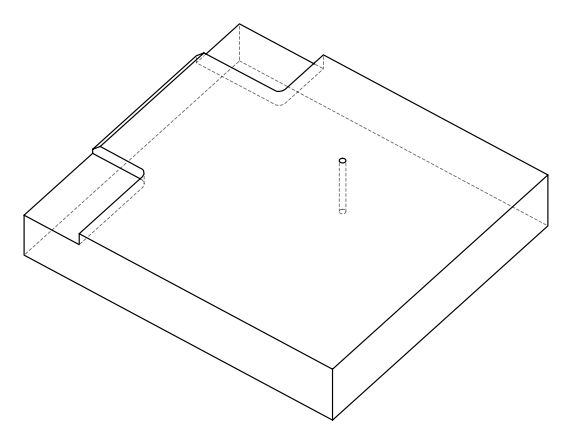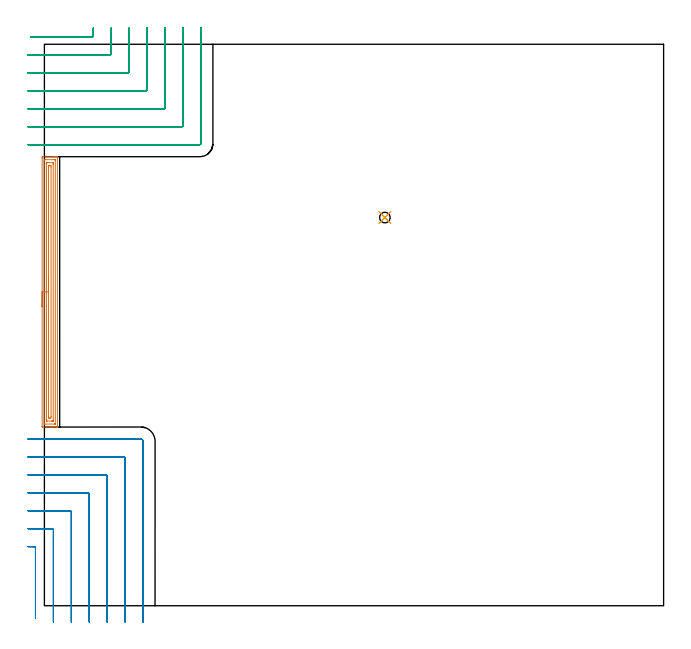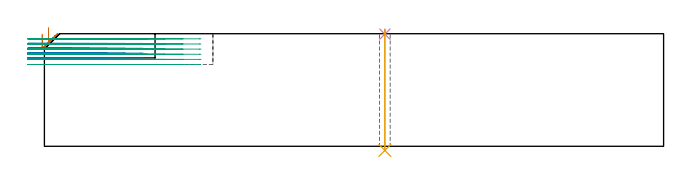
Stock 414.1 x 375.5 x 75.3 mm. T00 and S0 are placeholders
(PLAN: 5 operations, 3 tool changes, 27.4 min)
(1 AREA_MILL | FG_CHAMFER_SURFACE | UGT0205_001 | 6.01 min | 10026 mm3)
(2 MILL_CORNER_NOTCH_RECTANGULAR | CORNER_NOTCH_RECTANGULAR | UGT0201_010 | Follow Part, ap 4, ae 75% | 9.76 min | 142643 mm3)
(3 MILL_CORNER_NOTCH_RECTANGULAR_1 | CORNER_NOTCH_RECTANGULAR_1 | UGT0201_010 | Follow Part, ap 4, ae 75% | 11.26 min | 173960 mm3)
(4 SPOT_DRILL | STEP1HOLE | NXT0321_9005460120000 | 0.03 min | 10 mm3)
(5 DRILL_THROUGH_HOLE_INTO_CENTER | STEP1HOLE | NXT0301_042 | 0.32 min | 2954 mm3)
(TOOL UGT0205_001 | Chamfer Mill 20 x 3 x 45 deg. | D20 FL50 Z2)
(TOOL UGT0201_010 | End Mill 16 mm | D16 FL22 Z2)
(TOOL NXT0321_9005460120000 | NC Spot Drill, 142deg, 12mm, Carbide, Uncoated | D12 PA142 FL30 Z2)
(TOOL NXT0301_042 | Carbide Drill 7.1mm [860.1-0710-057A1-MM 2214] | D7.1 PA140 FL85 Z2)
(OP 1 AREA_MILL)
G17 G21 G94 G90
T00 M6
G54
G17 G0 G90 X-1.5 Y199.9 S1061 M3
G43 Z85.3 H0
Z75.1
G94 G1 Y199.938 Z74.228 F250.
Y200.052 Z73.363
Y200.241 Z72.512
Y200.503 Z71.68
Y200.837 Z70.874
Y201.24 Z70.1
Y201.708 Z69.364
Y202.24 Z68.672
Y202.829 Z68.029
Y203.472 Z67.44
Y204.164 Z66.908
Y204.9 Z66.44
Y205.674 Z66.037
Y206.48 Z65.703
Y207.312 Z65.441
Y208.164 Z65.252
Y209.028 Z65.138
Y209.9 Z65.1
Y299.417
X-1.498 Y299.682 Z65.102
X-1.492 Y300.293 Z65.106
X-1.486 Y300.296 Z65.112
X-0.871 Y300.3 Z65.727
X5.388 Z71.983
X6.834 Z73.43
X7.177 Z73.772
X7.862 Z74.462
X8.218 Z74.817
X8.633 Y300.293 Z75.224
X8.697 Y300.29 Z75.288
X8.7 Y300.128 Z75.3
Y119.671
X8.697 Y119.51 Z75.288
X8.633 Y119.506 Z75.224
X8.217 Y119.5 Z74.817
X7.863 Z74.462
X7.177 Z73.772
X5.939 Z72.536
X5.388 Z71.983
X4.77 Z71.365
X-1.147 Z65.451
X-1.492 Y119.51 Z65.106
X-1.499 Y119.853 Z65.099
Y119.863
X-1.5 Y209.9 Z65.1
X-0.086 Z66.514
X-0.085 Y297.895 Z66.515
Y298.003
X-0.081 Y298.113 Z66.519
X-0.071 Y298.29 Z66.529
X0.023 Y298.293 Z66.623
X0.513 Y298.299 Z67.113
X6.772 Y298.3 Z73.372
X7.177 Y298.298 Z73.777
X7.234 Y298.295 Z73.834
X7.267 Y298.29 Z73.867
X7.279 Y298.279 Z73.879
X7.281 Y298.222 Z73.881
X7.285 Y298.004 Z73.885
X7.286 Y297.895 Z73.886
X7.285 Y121.905 Z73.885
X7.284 Y121.797 Z73.884
X7.28 Y121.687 Z73.88
X7.271 Y121.51 Z73.871
X7.177 Y121.507 Z73.777
X6.687 Y121.501 Z73.287
X0.428 Y121.5 Z67.028
X0.023 Y121.502 Z66.623
X-0.034 Y121.505 Z66.566
X-0.068 Y121.51 Z66.532
X-0.079 Y121.521 Z66.521
X-0.081 Y121.578 Z66.519
X-0.085 Y121.796 Z66.515
X-0.086 Y121.905 Z66.514
Y209.9
X1.328 Z67.928
X1.329 Y295.698 Z67.929
X1.33 Y296.109 Z67.93
X1.333 Y296.229 Z67.933
X1.335 Y296.28 Z67.935
X1.429 Y296.29 Z68.029
X1.622 Y296.298 Z68.222
X1.812 Y296.3 Z68.412
X2.514 Z69.114
X5.388 Z71.988
X5.58 Y296.299 Z72.18
X5.708 Y296.298 Z72.308
X5.809 Y296.293 Z72.409
X5.865 Y296.288 Z72.465
X5.867 Y296.268 Z72.467
X5.869 Y296.109 Z72.469
X5.871 Y295.626 Z72.471
Y295.215
Y124.102
X5.87 Y123.691 Z72.47
X5.867 Y123.571 Z72.467
X5.865 Y123.52 Z72.465
X5.771 Y123.51 Z72.371
X5.578 Y123.502 Z72.178
X5.388 Y123.501 Z71.988
X4.686 Y123.5 Z71.286
X1.812 Z68.412
X1.62 Z68.22
X1.492 Y123.502 Z68.092
X1.39 Y123.507 Z67.99
X1.335 Y123.512 Z67.935
X1.333 Y123.532 Z67.933
X1.331 Y123.691 Z67.931
X1.329 Y124.174 Z67.929
X1.328 Y124.585 Z67.928
Y209.9
X2.743 Z69.343
Y293.429
X2.75 Y294.278 Z69.35
X3.6 Y294.3 Z70.2
X3.622 Z70.222
X4.45 Y294.276 Z71.05
X4.457 Y293.465 Z71.057
Y126.372
X4.45 Y125.522 Z71.05
X3.6 Y125.5 Z70.2
X3.578 Z70.178
X2.75 Y125.524 Z69.35
X2.743 Y126.335 Z69.343
Y209.9
Y210.772 Z69.381
Y211.636 Z69.495
Y212.488 Z69.683
Y213.32 Z69.946
Y214.126 Z70.28
Y214.9 Z70.682
Y215.636 Z71.151
Y216.328 Z71.682
Y216.971 Z72.272
Y217.56 Z72.915
Y218.092 Z73.607
Y218.56 Z74.343
Y218.963 Z75.116
Y219.297 Z75.922
Y219.559 Z76.754
Y219.748 Z77.606
Y219.862 Z78.471
Y219.9 Z79.343
G0 Z85.3
M5
M2
(OP 2 MILL_CORNER_NOTCH_RECTANGULAR)
G17 G21 G94 G90
T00 M6
G54
G17 G0 G90 X-6. Y-8.292 S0 M3
G43 Z85.3 H0
Z72.06
G94 G1 Y-5.292 F250.
Y38.706 F500.
G3 X-6.794 Y39.5 R0.8
G1 X-8.
X-11. F250.
G0 Z85.3
X6. Y-11.
Z72.06
G1 Y-8.
Y50.706 F500.
G3 X5.206 Y51.5 R0.8
G1 X-6.794
X-8.
X-11. F250.
G0 Z85.3
X18. Y-11.
Z72.06
G1 Y-8.
Y62.705 F500.
G3 X17.205 Y63.5 R0.8
G1 X5.206
X-8.
X-11. F250.
G0 Z85.3
X30. Y-11.
Z72.06
G1 Y-8.
Y74.705 F500.
G3 X29.205 Y75.5 R0.8
G1 X17.205
X-8.
X-11. Y75.501 F250.
G0 Z85.3
X42. Y-11.
Z72.06
G1 Y-8.
Y86.705 F500.
G3 X41.205 Y87.5 R0.8
G1 X29.205
X-8.
X-11. Y87.501 F250.
G0 Z85.3
X54. Y-11.
Z72.06
G1 Y-8.
Y98.704 F500.
G3 X53.204 Y99.5 R0.8
G1 X41.205
X-8.
X-11. Y99.502 F250.
G0 Z85.3
X66. Y-11.
Z72.06
G1 Y-8.
Y110. F500.
G3 X64.5 Y111.5 R1.5
G1 X-7.993
X-10.993 F250.
G0 Z85.3
X-6. Y-8.292
Z68.82
G1 Y-5.292
Y38.706 F500.
G3 X-6.794 Y39.5 R0.8
G1 X-8.
X-11. F250.
G0 Z85.3
X6. Y-11.
Z68.82
G1 Y-8.
Y50.706 F500.
G3 X5.206 Y51.5 R0.8
G1 X-8.
X-11. F250.
G0 Z85.3
X18. Y-11.
Z68.82
G1 Y-8.
Y62.705 F500.
G3 X17.205 Y63.5 R0.8
G1 X-8.
X-11. F250.
G0 Z85.3
X30. Y-11.
Z68.82
G1 Y-8.
Y74.705 F500.
G3 X29.205 Y75.5 R0.8
G1 X-8.
X-11. F250.
G0 Z85.3
X42. Y-11.
Z68.82
G1 Y-8.
Y86.705 F500.
G3 X41.205 Y87.5 R0.8
G1 X-8.
X-11. F250.
G0 Z85.3
X54. Y-11.
Z68.82
G1 Y-8.
Y98.704 F500.
G3 X53.204 Y99.5 R0.8
G1 X-8.
X-11. F250.
G0 Z85.3
X66. Y-11.
Z68.82
G1 Y-8.
Y110. F500.
G3 X64.5 Y111.5 R1.5
G1 X-8.
X-11. F250.
G0 Z85.3
X-6. Y-8.292
Z65.58
G1 Y-5.292
Y38.706 F500.
G3 X-6.794 Y39.5 R0.8
G1 X-8.
X-11. F250.
G0 Z85.3
X6. Y-11.
Z65.58
G1 Y-8.
Y50.706 F500.
G3 X5.206 Y51.5 R0.8
G1 X-8.
X-11. F250.
G0 Z85.3
X18. Y-11.
Z65.58
G1 Y-8.
Y62.705 F500.
G3 X17.205 Y63.5 R0.8
G1 X-8.
X-11. F250.
G0 Z85.3
X30. Y-11.
Z65.58
G1 Y-8.
Y74.705 F500.
G3 X29.205 Y75.5 R0.8
G1 X-8.
X-11. F250.
G0 Z85.3
X42. Y-11.
Z65.58
G1 Y-8.
Y86.705 F500.
G3 X41.205 Y87.5 R0.8
G1 X-8.
X-11. F250.
G0 Z85.3
X54. Y-11.
Z65.58
G1 Y-8.
Y98.704 F500.
G3 X53.204 Y99.5 R0.8
G1 X-8.
X-11. F250.
G0 Z85.3
X66. Y-11.
Z65.58
G1 Y-8.
Y110. F500.
G3 X64.5 Y111.5 R1.5
G1 X-8.
X-11. F250.
G0 Z85.3
X-6. Y-8.292
Z62.34
G1 Y-5.292
Y38.706 F500.
G3 X-6.794 Y39.5 R0.8
G1 X-8.
X-11. F250.
G0 Z85.3
X6. Y-11.
Z62.34
G1 Y-8.
Y50.706 F500.
G3 X5.206 Y51.5 R0.8
G1 X-8.
X-11. F250.
G0 Z85.3
X18. Y-11.
Z62.34
G1 Y-8.
Y62.705 F500.
G3 X17.205 Y63.5 R0.8
G1 X-8.
X-11. F250.
G0 Z85.3
X30. Y-11.
Z62.34
G1 Y-8.
Y74.705 F500.
G3 X29.205 Y75.5 R0.8
G1 X-8.
X-11. F250.
G0 Z85.3
X42. Y-11.
Z62.34
G1 Y-8.
Y86.705 F500.
G3 X41.205 Y87.5 R0.8
G1 X-8.
X-11. F250.
G0 Z85.3
X54. Y-11.
Z62.34
G1 Y-8.
Y98.704 F500.
G3 X53.204 Y99.5 R0.8
G1 X-8.
X-11. F250.
G0 Z85.3
X66. Y-11.
Z62.34
G1 Y-8.
Y110. F500.
G3 X64.5 Y111.5 R1.5
G1 X-8.
X-11. F250.
G0 Z85.3
X-6. Y-8.292
Z59.1
G1 Y-5.292
Y38.706 F500.
G3 X-6.794 Y39.5 R0.8
G1 X-8.
X-11. F250.
G0 Z85.3
X6. Y-11.
Z59.1
G1 Y-8.
Y50.706 F500.
G3 X5.206 Y51.5 R0.8
G1 X-8.
X-11. F250.
G0 Z85.3
X18. Y-11.
Z59.1
G1 Y-8.
Y62.705 F500.
G3 X17.205 Y63.5 R0.8
G1 X-8.
X-11. F250.
G0 Z85.3
X30. Y-11.
Z59.1
G1 Y-8.
Y74.705 F500.
G3 X29.205 Y75.5 R0.8
G1 X-8.
X-11. F250.
G0 Z85.3
X42. Y-11.
Z59.1
G1 Y-8.
Y86.705 F500.
G3 X41.205 Y87.5 R0.8
G1 X-8.
X-11. F250.
G0 Z85.3
X54. Y-11.
Z59.1
G1 Y-8.
Y98.704 F500.
G3 X53.204 Y99.5 R0.8
G1 X-8.
X-11. F250.
G0 Z85.3
X66. Y-11.
Z59.1
G1 Y-8.
Y110. F500.
G3 X64.5 Y111.5 R1.5
G1 X-8.
X-11. F250.
G0 Z85.3
M5
M2
(OP 3 MILL_CORNER_NOTCH_RECTANGULAR_1)
G17 G21 G94 G90
T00 M6
G54
G17 G0 G90 X-9.4 Y380.3 S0 M3
G43 Z85.3 H0
Z71.867
G94 G1 X-6.4 F250.
X31.906 F500.
G3 X32.7 Y381.094 R0.8
G1 Y383.5
Y386.5 F250.
G0 Z85.3
X-11. Y368.3
Z71.867
G1 X-8.
X43.906 F500.
G3 X44.7 Y369.094 R0.8
G1 Y383.5
Y386.5 F250.
G0 Z85.3
X-11. Y356.3
Z71.867
G1 X-8.
X55.905 F500.
G3 X56.7 Y357.095 R0.8
G1 Y383.5
Y386.5 F250.
G0 Z85.3
X-11. Y344.3
Z71.867
G1 X-8.
X67.905 F500.
G3 X68.7 Y345.095 R0.8
G1 Y383.5
Y386.5 F250.
G0 Z85.3
X-11. Y332.3
Z71.867
G1 X-8.
X79.905 F500.
G3 X80.7 Y333.095 R0.8
G1 Y383.5
Y386.5 F250.
G0 Z85.3
X-11. Y320.3
Z71.867
G1 X-8.
X91.904 F500.
G3 X92.7 Y321.096 R0.8
G1 Y383.5
Y386.5 F250.
G0 Z85.3
X-10.999 Y308.3
Z71.867
G1 X-7.999
X103.904 F500.
G3 X104.7 Y309.096 R0.8
G1 Y383.5
Y386.5 F250.
G0 Z85.3
X-9.4 Y380.3
Z68.433
G1 X-6.4
X31.906 F500.
G3 X32.7 Y381.094 R0.8
G1 Y383.5
Y386.5 F250.
G0 Z85.3
X-11. Y368.3
Z68.433
G1 X-8.
X43.906 F500.
G3 X44.7 Y369.094 R0.8
G1 Y383.5
Y386.5 F250.
G0 Z85.3
X-11. Y356.3
Z68.433
G1 X-8.
X55.905 F500.
G3 X56.7 Y357.095 R0.8
G1 Y383.5
Y386.5 F250.
G0 Z85.3
X-11. Y344.3
Z68.433
G1 X-8.
X67.905 F500.
G3 X68.7 Y345.095 R0.8
G1 Y383.5
Y386.5 F250.
G0 Z85.3
X-11. Y332.3
Z68.433
G1 X-8.
X79.905 F500.
G3 X80.7 Y333.095 R0.8
G1 Y383.5
Y386.5 F250.
G0 Z85.3
X-11. Y320.3
Z68.433
G1 X-8.
X91.904 F500.
G3 X92.7 Y321.096 R0.8
G1 Y383.5
Y386.5 F250.
G0 Z85.3
X-11. Y308.3
Z68.433
G1 X-8.
X103.904 F500.
G3 X104.7 Y309.096 R0.8
G1 Y383.5
Y386.5 F250.
G0 Z85.3
X-9.4 Y380.3
Z65.
G1 X-6.4
X31.906 F500.
G3 X32.7 Y381.094 R0.8
G1 Y383.5
Y386.5 F250.
G0 Z85.3
X-11. Y368.3
Z65.
G1 X-8.
X43.906 F500.
G3 X44.7 Y369.094 R0.8
G1 Y383.5
Y386.5 F250.
G0 Z85.3
X-11. Y356.3
Z65.
G1 X-8.
X55.905 F500.
G3 X56.7 Y357.095 R0.8
G1 Y383.5
Y386.5 F250.
G0 Z85.3
X-11. Y344.3
Z65.
G1 X-8.
X67.905 F500.
G3 X68.7 Y345.095 R0.8
G1 Y383.5
Y386.5 F250.
G0 Z85.3
X-11. Y332.3
Z65.
G1 X-8.
X79.905 F500.
G3 X80.7 Y333.095 R0.8
G1 Y383.5
Y386.5 F250.
G0 Z85.3
X-11. Y320.3
Z65.
G1 X-8.
X91.904 F500.
G3 X92.7 Y321.096 R0.8
G1 Y383.5
Y386.5 F250.
G0 Z85.3
X-11. Y308.3
Z65.
G1 X-8.
X103.904 F500.
G3 X104.7 Y309.096 R0.8
G1 Y383.5
Y386.5 F250.
G0 Z85.3
X-9.4 Y380.3
Z61.567
G1 X-6.4
X31.906 F500.
G3 X32.7 Y381.094 R0.8
G1 Y383.5
Y386.5 F250.
G0 Z85.3
X-11. Y368.3
Z61.567
G1 X-8.
X43.906 F500.
G3 X44.7 Y369.094 R0.8
G1 Y383.5
Y386.5 F250.
G0 Z85.3
X-11. Y356.3
Z61.567
G1 X-8.
X55.905 F500.
G3 X56.7 Y357.095 R0.8
G1 Y383.5
Y386.5 F250.
G0 Z85.3
X-11. Y344.3
Z61.567
G1 X-8.
X67.905 F500.
G3 X68.7 Y345.095 R0.8
G1 Y383.5
Y386.5 F250.
G0 Z85.3
X-11. Y332.3
Z61.567
G1 X-8.
X79.905 F500.
G3 X80.7 Y333.095 R0.8
G1 Y383.5
Y386.5 F250.
G0 Z85.3
X-11. Y320.3
Z61.567
G1 X-8.
X91.904 F500.
G3 X92.7 Y321.096 R0.8
G1 Y383.5
Y386.5 F250.
G0 Z85.3
X-11. Y308.3
Z61.567
G1 X-8.
X103.904 F500.
G3 X104.7 Y309.096 R0.8
G1 Y383.5
Y386.5 F250.
G0 Z85.3
X-9.4 Y380.3
Z58.133
G1 X-6.4
X31.906 F500.
G3 X32.7 Y381.094 R0.8
G1 Y383.5
Y386.5 F250.
G0 Z85.3
X-11. Y368.3
Z58.133
G1 X-8.
X43.906 F500.
G3 X44.7 Y369.094 R0.8
G1 Y383.5
Y386.5 F250.
G0 Z85.3
X-11. Y356.3
Z58.133
G1 X-8.
X55.905 F500.
G3 X56.7 Y357.095 R0.8
G1 Y383.5
Y386.5 F250.
G0 Z85.3
X-11. Y344.3
Z58.133
G1 X-8.
X67.905 F500.
G3 X68.7 Y345.095 R0.8
G1 Y383.5
Y386.5 F250.
G0 Z85.3
X-11. Y332.3
Z58.133
G1 X-8.
X79.905 F500.
G3 X80.7 Y333.095 R0.8
G1 Y383.5
Y386.5 F250.
G0 Z85.3
X-11. Y320.3
Z58.133
G1 X-8.
X91.904 F500.
G3 X92.7 Y321.096 R0.8
G1 Y383.5
Y386.5 F250.
G0 Z85.3
X-11. Y308.3
Z58.133
G1 X-8.
X103.904 F500.
G3 X104.7 Y309.096 R0.8
G1 Y383.5
Y386.5 F250.
G0 Z85.3
X-9.4 Y380.3
Z54.7
G1 X-6.4
X31.906 F500.
G3 X32.7 Y381.094 R0.8
G1 Y383.5
Y386.5 F250.
G0 Z85.3
X-11. Y368.3
Z54.7
G1 X-8.
X43.906 F500.
G3 X44.7 Y369.094 R0.8
G1 Y383.5
Y386.5 F250.
G0 Z85.3
X-11. Y356.3
Z54.7
G1 X-8.
X55.905 F500.
G3 X56.7 Y357.095 R0.8
G1 Y383.5
Y386.5 F250.
G0 Z85.3
X-11. Y344.3
Z54.7
G1 X-8.
X67.905 F500.
G3 X68.7 Y345.095 R0.8
G1 Y383.5
Y386.5 F250.
G0 Z85.3
X-11. Y332.3
Z54.7
G1 X-8.
X79.905 F500.
G3 X80.7 Y333.095 R0.8
G1 Y383.5
Y386.5 F250.
G0 Z85.3
X-11. Y320.3
Z54.7
G1 X-8.
X91.904 F500.
G3 X92.7 Y321.096 R0.8
G1 Y383.5
Y386.5 F250.
G0 Z85.3
X-11. Y308.3
Z54.7
G1 X-8.
X103.904 F500.
G3 X104.7 Y309.096 R0.8
G1 Y383.5
Y386.5 F250.
G0 Z85.3
M5
M2
(OP 4 SPOT_DRILL)
G17 G21 G94 G90
T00 M6
G54
G17 G0 G90 X227.7 Y259.6 S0 M3
G43 Z85.3 H0
G94 G81 G98 Z74.994 F250. R78.3
G80
M5
M2
(OP 5 DRILL_THROUGH_HOLE_INTO_CENTER)
G17 G21 G94 G90
T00 M6
G54
G17 G0 G90 X227.7 Y259.6 S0 M3
G43 Z85.3 H1
G94 G73 G98 Z-2.792 F250. Q7.099 R77.3
G80
M5
M2
